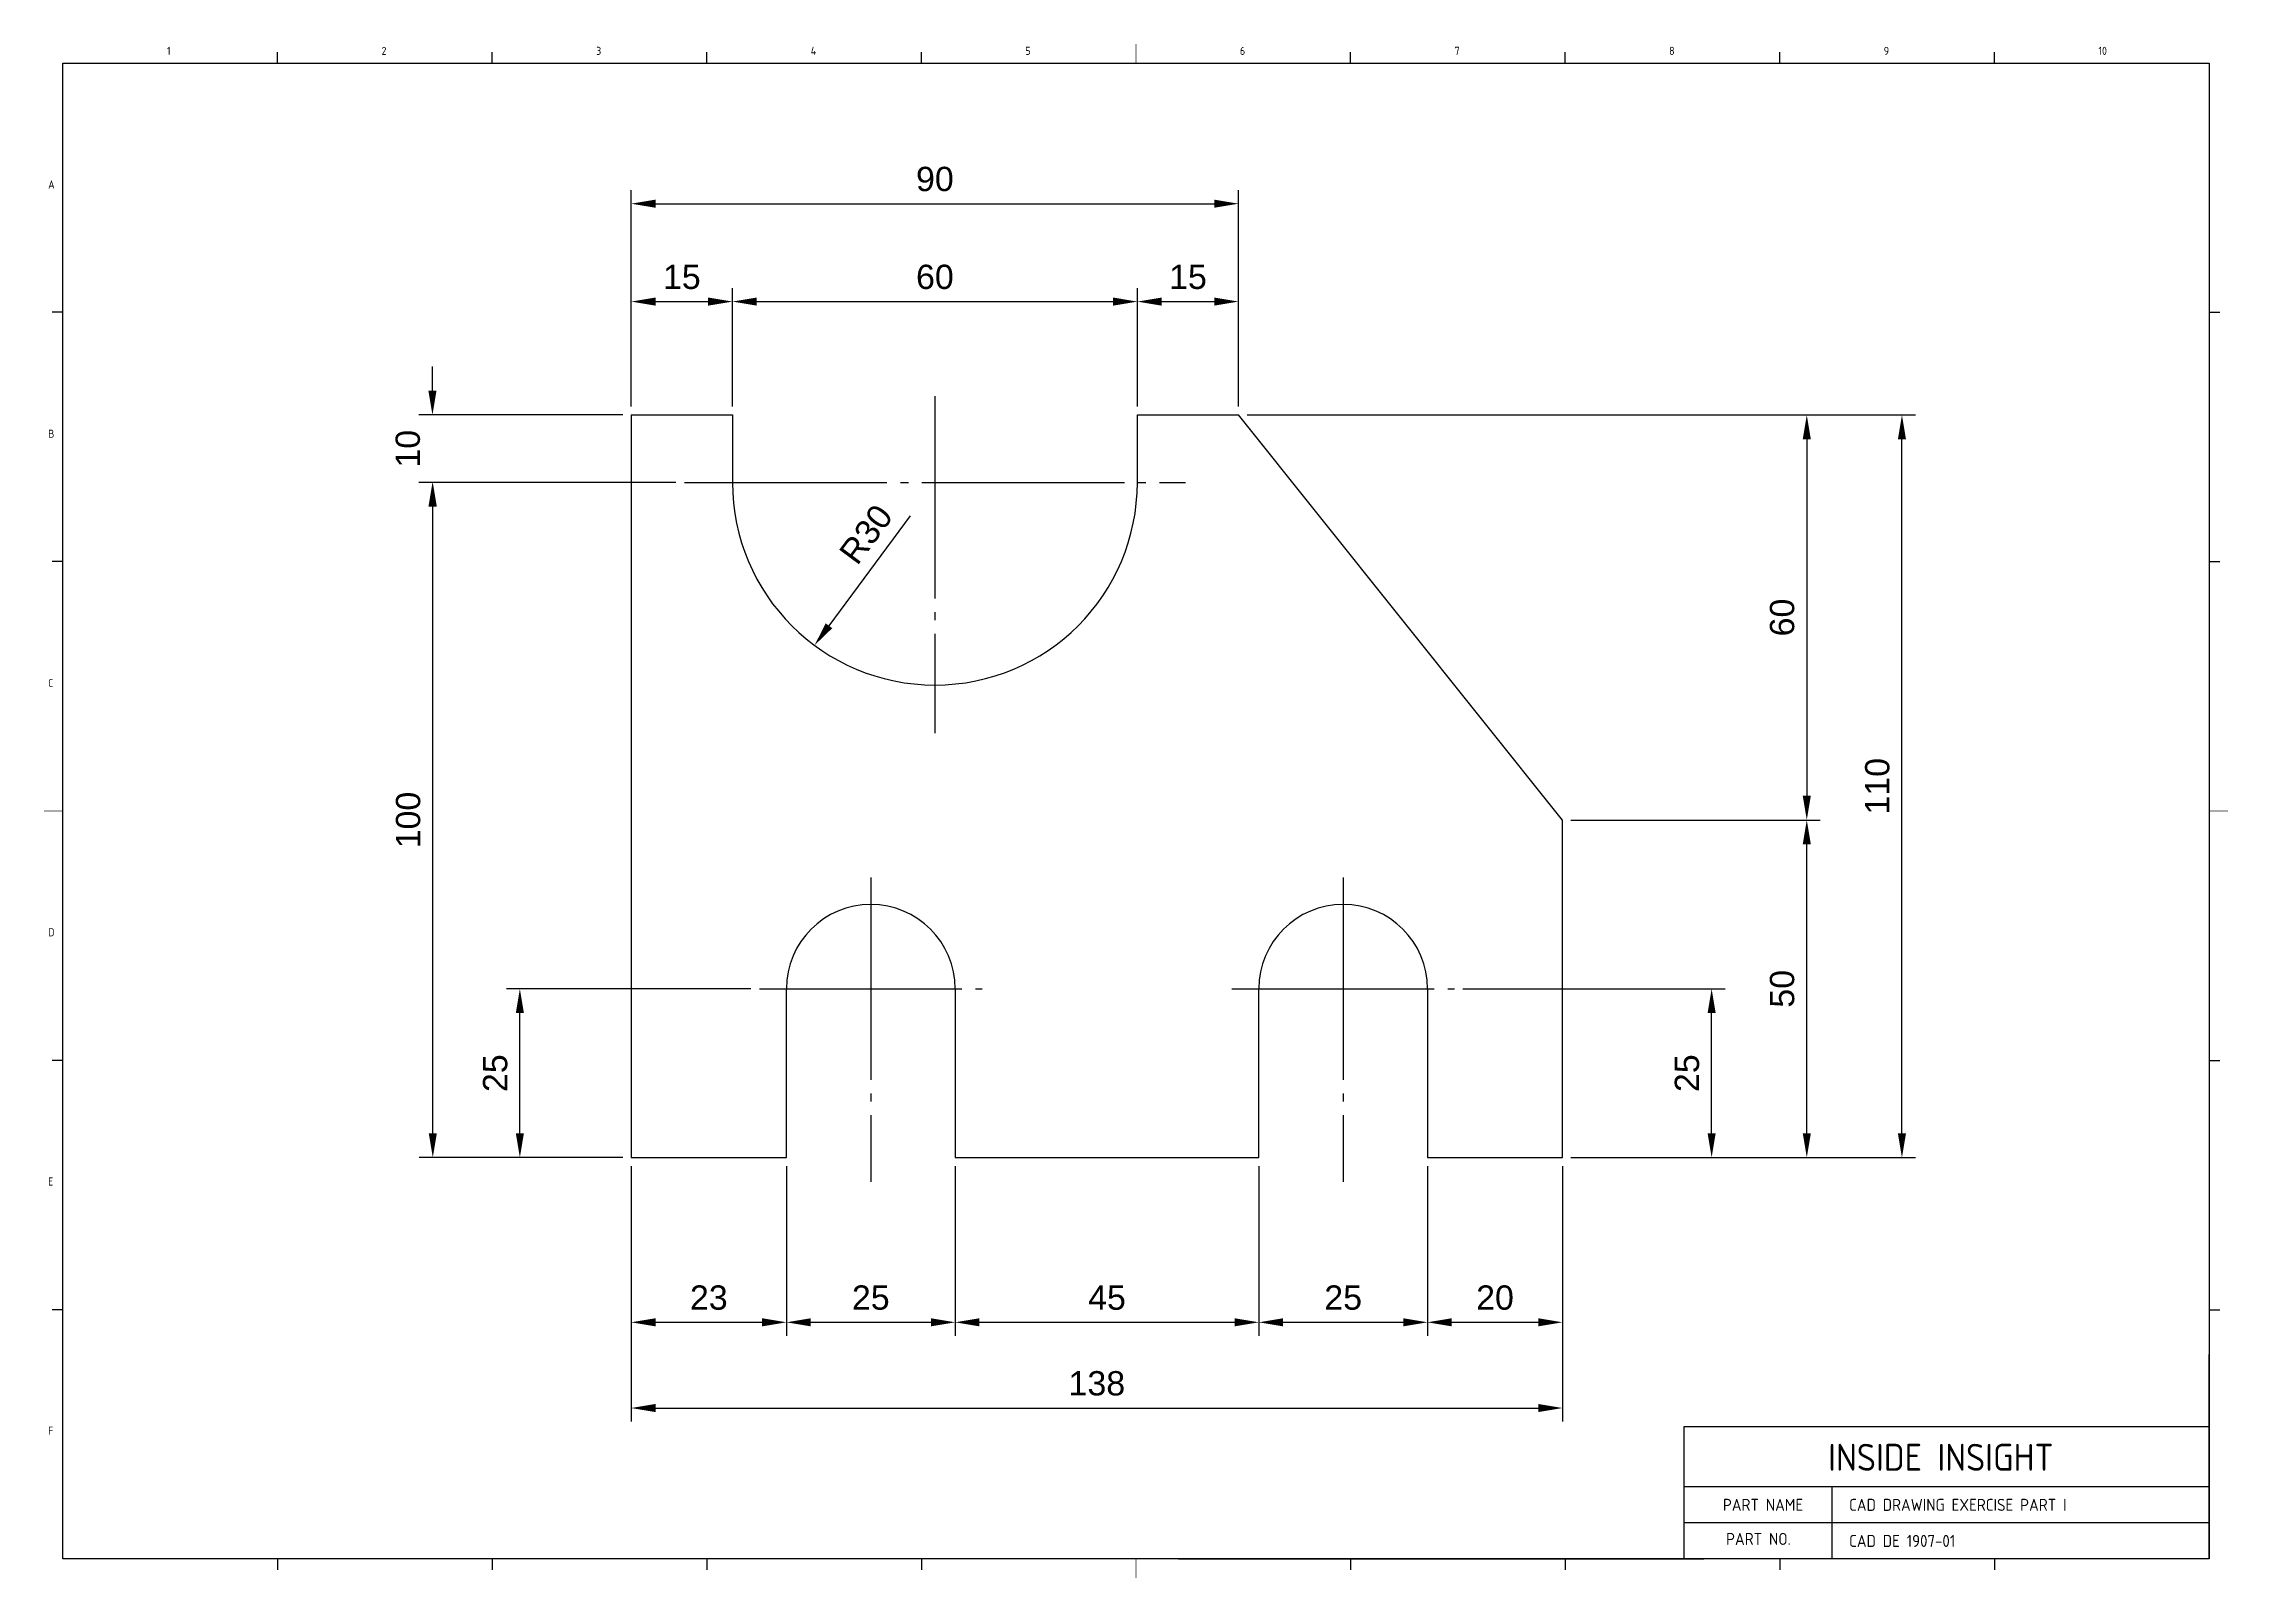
# Model space of a CAD drawing. Header units: millimetres. Extents: x 1958 to 2282, y 1860 to 2087.
import ezdxf

# ---------------------------------------------------------------- set-up
doc = ezdxf.new("R2010")
doc.units = ezdxf.units.MM
for name, pattern in [('C1', [3.52, 3, -0.2, 0.12, -0.2]), ('C2', [7.05, 6, -0.4, 0.25, -0.4]), ('D2', [11.2, 8, -0.8, 0.4, -0.8, 0.4, -0.8])]:
    doc.linetypes.add(name, pattern=pattern)
doc.layers.add('1', color=1, linetype='C2')
doc.layers.add('3', color=3, linetype='D2')
doc.styles.add('A', font='GENISO', dxfattribs={"bigfont": 'WHGTXT'})
doc.styles.get("Standard").update_dxf_attribs({"font": 'arial.ttf'})
doc.dimstyles.new('inside insight', dxfattribs={"dimscale": 20, "dimtxt": 0.18, "dimasz": 0.18, "dimexe": 0.1, "dimexo": 0.0625, "dimgap": 0.09, "dimtad": 1, "dimdec": 0, "dimzin": 0, "dimdsep": 46, "dimtxsty": 'Standard', "dimcen": 0.09, "dimclrd": 3, "dimclre": 3, "dimclrt": 2, "dimadec": 0, "dimazin": 0, "dimtfac": 1, "dimtdec": 0, "dimtofl": 0, "dimtmove": 0, "dimatfit": 3, "dimfxl": 1, "dimtolj": 1, "dimtzin": 0, "dimarcsym": 0})

# ---------------------------------------------------------------- blocks, each defined once
blk = doc.blocks.new('*D19')
at = {"color": 3, "lineweight": -2, "transparency": 16777216}
for p, q in [((2045.43, 2033.66), (2045.43, 2051.21)), ((2049.03, 2049.21), (2056.83, 2049.21)), ((2060.43, 2033.66), (2060.43, 2051.21))]:
    blk.add_line(p, q, dxfattribs=at)
at = {"color": 3, "transparency": 16777216}
for points in [[(2049.03, 2049.81), (2049.03, 2048.61), (2045.43, 2049.21)], [(2056.83, 2049.81), (2056.83, 2048.61), (2060.43, 2049.21)]]:
    blk.add_solid(points, dxfattribs=at)
at = {"layer": 'Defpoints', "color": 0, "transparency": 16777216}
for p in [(2060.43, 2049.21), (2045.43, 2032.41), (2060.43, 2032.41)]:
    blk.add_point(p, dxfattribs=at)
at = {"color": 2, "transparency": 16777216, "insert": (2052.93, 2052.85), "char_height": 3.6, "attachment_point": 5}
blk.add_mtext('\\A1;15', dxfattribs=at)
blk = doc.blocks.new('*D20')
at = {"color": 3, "lineweight": -2, "transparency": 16777216}
for p, q in [((2060.43, 2033.66), (2060.43, 2051.21)), ((2064.03, 2049.21), (2116.83, 2049.21)), ((2120.43, 2033.66), (2120.43, 2051.21))]:
    blk.add_line(p, q, dxfattribs=at)
at = {"color": 3, "transparency": 16777216}
for points in [[(2064.03, 2049.81), (2064.03, 2048.61), (2060.43, 2049.21)], [(2116.83, 2049.81), (2116.83, 2048.61), (2120.43, 2049.21)]]:
    blk.add_solid(points, dxfattribs=at)
at = {"layer": 'Defpoints', "color": 0, "transparency": 16777216}
for p in [(2120.43, 2049.21), (2060.43, 2032.41), (2120.43, 2032.41)]:
    blk.add_point(p, dxfattribs=at)
at = {"color": 2, "transparency": 16777216, "insert": (2090.43, 2052.85), "char_height": 3.6, "attachment_point": 5}
blk.add_mtext('\\A1;60', dxfattribs=at)
blk = doc.blocks.new('*D21')
at = {"color": 3, "lineweight": -2, "transparency": 16777216}
for p, q in [((2120.43, 2033.66), (2120.43, 2051.21)), ((2124.03, 2049.21), (2131.83, 2049.21)), ((2135.43, 2033.66), (2135.43, 2051.21))]:
    blk.add_line(p, q, dxfattribs=at)
at = {"color": 3, "transparency": 16777216}
for points in [[(2124.03, 2049.81), (2124.03, 2048.61), (2120.43, 2049.21)], [(2131.83, 2049.81), (2131.83, 2048.61), (2135.43, 2049.21)]]:
    blk.add_solid(points, dxfattribs=at)
at = {"layer": 'Defpoints', "color": 0, "transparency": 16777216}
for p in [(2135.43, 2049.21), (2120.43, 2032.41), (2135.43, 2032.41)]:
    blk.add_point(p, dxfattribs=at)
at = {"color": 2, "transparency": 16777216, "insert": (2127.93, 2052.85), "char_height": 3.6, "attachment_point": 5}
blk.add_mtext('\\A1;15', dxfattribs=at)
blk = doc.blocks.new('*D22')
at = {"color": 3, "lineweight": -2, "transparency": 16777216}
for p, q in [((2045.43, 1921.16), (2045.43, 1896.01)), ((2068.43, 1921.16), (2068.43, 1896.01)), ((2049.03, 1898.01), (2064.83, 1898.01))]:
    blk.add_line(p, q, dxfattribs=at)
at = {"color": 3, "transparency": 16777216}
for points in [[(2049.03, 1898.61), (2049.03, 1897.41), (2045.43, 1898.01)], [(2064.83, 1898.61), (2064.83, 1897.41), (2068.43, 1898.01)]]:
    blk.add_solid(points, dxfattribs=at)
at = {"layer": 'Defpoints', "color": 0, "transparency": 16777216}
for p in [(2045.43, 1922.41), (2068.43, 1922.41), (2068.43, 1898.01)]:
    blk.add_point(p, dxfattribs=at)
at = {"color": 2, "transparency": 16777216, "insert": (2056.93, 1901.65), "char_height": 3.6, "attachment_point": 5}
blk.add_mtext('\\A1;23', dxfattribs=at)
blk = doc.blocks.new('*D23')
at = {"color": 3, "lineweight": -2, "transparency": 16777216}
for p, q in [((2068.43, 1921.16), (2068.43, 1896.01)), ((2093.43, 1921.16), (2093.43, 1896.01)), ((2072.03, 1898.01), (2089.83, 1898.01))]:
    blk.add_line(p, q, dxfattribs=at)
at = {"color": 3, "transparency": 16777216}
for points in [[(2072.03, 1898.61), (2072.03, 1897.41), (2068.43, 1898.01)], [(2089.83, 1898.61), (2089.83, 1897.41), (2093.43, 1898.01)]]:
    blk.add_solid(points, dxfattribs=at)
at = {"layer": 'Defpoints', "color": 0, "transparency": 16777216}
for p in [(2068.43, 1922.41), (2093.43, 1922.41), (2093.43, 1898.01)]:
    blk.add_point(p, dxfattribs=at)
at = {"color": 2, "transparency": 16777216, "insert": (2080.93, 1901.65), "char_height": 3.6, "attachment_point": 5}
blk.add_mtext('\\A1;25', dxfattribs=at)
blk = doc.blocks.new('*D24')
at = {"color": 3, "lineweight": -2, "transparency": 16777216}
for p, q in [((2093.43, 1921.16), (2093.43, 1896.01)), ((2138.43, 1921.16), (2138.43, 1896.01)), ((2097.03, 1898.01), (2134.83, 1898.01))]:
    blk.add_line(p, q, dxfattribs=at)
at = {"color": 3, "transparency": 16777216}
for points in [[(2097.03, 1898.61), (2097.03, 1897.41), (2093.43, 1898.01)], [(2134.83, 1898.61), (2134.83, 1897.41), (2138.43, 1898.01)]]:
    blk.add_solid(points, dxfattribs=at)
at = {"layer": 'Defpoints', "color": 0, "transparency": 16777216}
for p in [(2093.43, 1922.41), (2138.43, 1922.41), (2138.43, 1898.01)]:
    blk.add_point(p, dxfattribs=at)
at = {"color": 2, "transparency": 16777216, "insert": (2115.93, 1901.64), "char_height": 3.6, "attachment_point": 5}
blk.add_mtext('\\A1;45', dxfattribs=at)
blk = doc.blocks.new('*D25')
at = {"color": 3, "lineweight": -2, "transparency": 16777216}
for p, q in [((2138.43, 1921.16), (2138.43, 1896.01)), ((2163.43, 1921.16), (2163.43, 1896.01)), ((2142.03, 1898.01), (2159.83, 1898.01))]:
    blk.add_line(p, q, dxfattribs=at)
at = {"color": 3, "transparency": 16777216}
for points in [[(2142.03, 1898.61), (2142.03, 1897.41), (2138.43, 1898.01)], [(2159.83, 1898.61), (2159.83, 1897.41), (2163.43, 1898.01)]]:
    blk.add_solid(points, dxfattribs=at)
at = {"layer": 'Defpoints', "color": 0, "transparency": 16777216}
for p in [(2138.43, 1922.41), (2163.43, 1922.41), (2163.43, 1898.01)]:
    blk.add_point(p, dxfattribs=at)
at = {"color": 2, "transparency": 16777216, "insert": (2150.93, 1901.65), "char_height": 3.6, "attachment_point": 5}
blk.add_mtext('\\A1;25', dxfattribs=at)
blk = doc.blocks.new('*D26')
at = {"color": 3, "lineweight": -2, "transparency": 16777216}
for p, q in [((2163.43, 1921.16), (2163.43, 1896.01)), ((2183.43, 1921.16), (2183.43, 1896.01)), ((2167.03, 1898.01), (2179.83, 1898.01))]:
    blk.add_line(p, q, dxfattribs=at)
at = {"color": 3, "transparency": 16777216}
for points in [[(2167.03, 1898.61), (2167.03, 1897.41), (2163.43, 1898.01)], [(2179.83, 1898.61), (2179.83, 1897.41), (2183.43, 1898.01)]]:
    blk.add_solid(points, dxfattribs=at)
at = {"layer": 'Defpoints', "color": 0, "transparency": 16777216}
for p in [(2163.43, 1922.41), (2183.43, 1922.41), (2183.43, 1898.01)]:
    blk.add_point(p, dxfattribs=at)
at = {"color": 2, "transparency": 16777216, "insert": (2173.43, 1901.65), "char_height": 3.6, "attachment_point": 5}
blk.add_mtext('\\A1;20', dxfattribs=at)
blk = doc.blocks.new('*D27')
at = {"color": 3, "lineweight": -2, "transparency": 16777216}
for p, q in [((2168.68, 1947.41), (2207.53, 1947.41)), ((2205.53, 1926.01), (2205.53, 1943.81)), ((2184.68, 1922.41), (2207.53, 1922.41))]:
    blk.add_line(p, q, dxfattribs=at)
at = {"color": 3, "transparency": 16777216}
for points in [[(2204.93, 1943.81), (2206.13, 1943.81), (2205.53, 1947.41)], [(2204.93, 1926.01), (2206.13, 1926.01), (2205.53, 1922.41)]]:
    blk.add_solid(points, dxfattribs=at)
at = {"layer": 'Defpoints', "color": 0, "transparency": 16777216}
for p in [(2167.43, 1947.41), (2205.53, 1947.41), (2183.43, 1922.41)]:
    blk.add_point(p, dxfattribs=at)
at = {"color": 2, "transparency": 16777216, "insert": (2201.89, 1934.91), "char_height": 3.6, "attachment_point": 5, "rotation": 90}
blk.add_mtext('\\A1;25', dxfattribs=at)
blk = doc.blocks.new('*D28')
at = {"color": 3, "lineweight": -2, "transparency": 16777216}
for p, q in [((2184.68, 1972.41), (2221.63, 1972.41)), ((2219.63, 1926.01), (2219.63, 1968.81)), ((2184.68, 1922.41), (2221.63, 1922.41))]:
    blk.add_line(p, q, dxfattribs=at)
at = {"color": 3, "transparency": 16777216}
for points in [[(2219.03, 1968.81), (2220.23, 1968.81), (2219.63, 1972.41)], [(2219.03, 1926.01), (2220.23, 1926.01), (2219.63, 1922.41)]]:
    blk.add_solid(points, dxfattribs=at)
at = {"layer": 'Defpoints', "color": 0, "transparency": 16777216}
for p in [(2183.43, 1972.41), (2219.63, 1972.41), (2183.43, 1922.41)]:
    blk.add_point(p, dxfattribs=at)
at = {"color": 2, "transparency": 16777216, "insert": (2215.99, 1947.41), "char_height": 3.6, "attachment_point": 5, "rotation": 90}
blk.add_mtext('\\A1;50', dxfattribs=at)
blk = doc.blocks.new('*D29')
at = {"color": 3, "lineweight": -2, "transparency": 16777216}
for p, q in [((2136.68, 2032.41), (2221.63, 2032.41)), ((2219.63, 2028.81), (2219.63, 1976.01)), ((2184.68, 1972.41), (2221.63, 1972.41))]:
    blk.add_line(p, q, dxfattribs=at)
at = {"color": 3, "transparency": 16777216}
for points in [[(2219.03, 2028.81), (2220.23, 2028.81), (2219.63, 2032.41)], [(2219.03, 1976.01), (2220.23, 1976.01), (2219.63, 1972.41)]]:
    blk.add_solid(points, dxfattribs=at)
at = {"layer": 'Defpoints', "color": 0, "transparency": 16777216}
for p in [(2135.43, 2032.41), (2183.43, 1972.41), (2219.63, 1972.41)]:
    blk.add_point(p, dxfattribs=at)
at = {"color": 2, "transparency": 16777216, "insert": (2215.99, 2002.41), "char_height": 3.6, "attachment_point": 5, "rotation": 90}
blk.add_mtext('\\A1;60', dxfattribs=at)
blk = doc.blocks.new('*D30')
at = {"color": 3, "lineweight": -2, "transparency": 16777216}
for p, q in [((2045.43, 1921.16), (2045.43, 1883.31)), ((2183.43, 1921.16), (2183.43, 1883.31)), ((2049.03, 1885.31), (2179.83, 1885.31))]:
    blk.add_line(p, q, dxfattribs=at)
at = {"color": 3, "transparency": 16777216}
for points in [[(2049.03, 1885.91), (2049.03, 1884.71), (2045.43, 1885.31)], [(2179.83, 1885.91), (2179.83, 1884.71), (2183.43, 1885.31)]]:
    blk.add_solid(points, dxfattribs=at)
at = {"layer": 'Defpoints', "color": 0, "transparency": 16777216}
for p in [(2045.43, 1922.41), (2183.43, 1922.41), (2183.43, 1885.31)]:
    blk.add_point(p, dxfattribs=at)
at = {"color": 2, "transparency": 16777216, "insert": (2114.43, 1888.95), "char_height": 3.6, "attachment_point": 5}
blk.add_mtext('\\A1;138', dxfattribs=at)
blk = doc.blocks.new('*D31')
at = {"color": 3, "lineweight": -2, "transparency": 16777216}
for p, q in [((2045.43, 2033.66), (2045.43, 2065.71)), ((2135.43, 2033.66), (2135.43, 2065.71)), ((2049.03, 2063.71), (2131.83, 2063.71))]:
    blk.add_line(p, q, dxfattribs=at)
at = {"color": 3, "transparency": 16777216}
for points in [[(2049.03, 2064.31), (2049.03, 2063.11), (2045.43, 2063.71)], [(2131.83, 2064.31), (2131.83, 2063.11), (2135.43, 2063.71)]]:
    blk.add_solid(points, dxfattribs=at)
at = {"layer": 'Defpoints', "color": 0, "transparency": 16777216}
for p in [(2135.43, 2063.71), (2045.43, 2032.41), (2135.43, 2032.41)]:
    blk.add_point(p, dxfattribs=at)
at = {"color": 2, "transparency": 16777216, "insert": (2090.43, 2067.35), "char_height": 3.6, "attachment_point": 5}
blk.add_mtext('\\A1;90', dxfattribs=at)
blk = doc.blocks.new('*D32')
at = {"color": 3, "lineweight": -2, "transparency": 16777216}
for p, q in [((2136.68, 2032.41), (2235.73, 2032.41)), ((2233.73, 1926.01), (2233.73, 2028.81)), ((2184.68, 1922.41), (2235.73, 1922.41))]:
    blk.add_line(p, q, dxfattribs=at)
at = {"color": 3, "transparency": 16777216}
for points in [[(2233.13, 2028.81), (2234.33, 2028.81), (2233.73, 2032.41)], [(2233.13, 1926.01), (2234.33, 1926.01), (2233.73, 1922.41)]]:
    blk.add_solid(points, dxfattribs=at)
at = {"layer": 'Defpoints', "color": 0, "transparency": 16777216}
for p in [(2135.43, 2032.41), (2233.73, 2032.41), (2183.43, 1922.41)]:
    blk.add_point(p, dxfattribs=at)
at = {"color": 2, "transparency": 16777216, "insert": (2230.09, 1977.41), "char_height": 3.6, "attachment_point": 5, "rotation": 90}
blk.add_mtext('\\A1;110', dxfattribs=at)
blk = doc.blocks.new('*D33')
at = {"color": 3, "lineweight": -2, "transparency": 16777216}
for p, q in [((2063.18, 1947.41), (2026.93, 1947.41)), ((2028.93, 1926.01), (2028.93, 1943.81)), ((2044.18, 1922.41), (2026.93, 1922.41))]:
    blk.add_line(p, q, dxfattribs=at)
at = {"color": 3, "transparency": 16777216}
for points in [[(2028.33, 1943.81), (2029.53, 1943.81), (2028.93, 1947.41)], [(2028.33, 1926.01), (2029.53, 1926.01), (2028.93, 1922.41)]]:
    blk.add_solid(points, dxfattribs=at)
at = {"layer": 'Defpoints', "color": 0, "transparency": 16777216}
for p in [(2028.93, 1947.41), (2064.43, 1947.41), (2045.43, 1922.41)]:
    blk.add_point(p, dxfattribs=at)
at = {"color": 2, "transparency": 16777216, "insert": (2025.29, 1934.91), "char_height": 3.6, "attachment_point": 5, "rotation": 90}
blk.add_mtext('\\A1;25', dxfattribs=at)
blk = doc.blocks.new('*D34')
at = {"color": 3, "lineweight": -2, "transparency": 16777216}
for p, q in [((2052.06, 2022.41), (2014.03, 2022.41)), ((2016.03, 1926.01), (2016.03, 2018.81)), ((2044.18, 1922.41), (2014.03, 1922.41))]:
    blk.add_line(p, q, dxfattribs=at)
at = {"color": 3, "transparency": 16777216}
for points in [[(2015.43, 2018.81), (2016.63, 2018.81), (2016.03, 2022.41)], [(2015.43, 1926.01), (2016.63, 1926.01), (2016.03, 1922.41)]]:
    blk.add_solid(points, dxfattribs=at)
at = {"layer": 'Defpoints', "color": 0, "transparency": 16777216}
for p in [(2016.03, 2022.41), (2053.31, 2022.41), (2045.43, 1922.41)]:
    blk.add_point(p, dxfattribs=at)
at = {"color": 2, "transparency": 16777216, "insert": (2012.39, 1972.41), "char_height": 3.6, "attachment_point": 5, "rotation": 90}
blk.add_mtext('\\A1;100', dxfattribs=at)
blk = doc.blocks.new('*D35')
at = {"color": 3, "lineweight": -2, "transparency": 16777216}
for p, q in [((2015.98, 2036.01), (2015.98, 2039.61)), ((2044.18, 2032.41), (2013.98, 2032.41)), ((2052.06, 2022.41), (2013.98, 2022.41)), ((2015.98, 2018.81), (2015.98, 2015.21))]:
    blk.add_line(p, q, dxfattribs=at)
at = {"color": 3, "transparency": 16777216}
for points in [[(2015.38, 2036.01), (2016.58, 2036.01), (2015.98, 2032.41)], [(2015.38, 2018.81), (2016.58, 2018.81), (2015.98, 2022.41)]]:
    blk.add_solid(points, dxfattribs=at)
at = {"layer": 'Defpoints', "color": 0, "transparency": 16777216}
for p in [(2045.43, 2032.41), (2015.98, 2022.41), (2053.31, 2022.41)]:
    blk.add_point(p, dxfattribs=at)
at = {"color": 2, "transparency": 16777216, "insert": (2012.34, 2027.41), "char_height": 3.6, "attachment_point": 5, "rotation": 90}
blk.add_mtext('\\A1;10', dxfattribs=at)
blk = doc.blocks.new('*D36')
at = {"color": 3, "lineweight": -2, "transparency": 16777216}
blk.add_line((2086.78, 2017.47), (2074.73, 2001.18), dxfattribs=at)
at = {"color": 3, "transparency": 16777216}
blk.add_solid([(2074.25, 2001.54), (2075.22, 2000.83), (2072.59, 1998.29)], dxfattribs=at)
at = {"layer": 'Defpoints', "color": 0, "transparency": 16777216}
for p in [(2090.43, 2022.41), (2072.59, 1998.29)]:
    blk.add_point(p, dxfattribs=at)
at = {"color": 2, "transparency": 16777216, "insert": (2080.23, 2014.74), "char_height": 3.6, "attachment_point": 5, "rotation": 53.5117}
blk.add_mtext('\\A1;R30', dxfattribs=at)

msp = doc.modelspace()

# ---------------------------------------------------------------- linework, layer by layer
at = {"linetype": 'Continuous'}
for p, q in [((1961.23, 2084.55), (2279.23, 2084.55)), ((1961.23, 1862.95), (1961.23, 2084.55)), ((2279.23, 2084.55), (2279.23, 1862.95)), ((2279.23, 1862.95), (1961.23, 1862.95))]:
    msp.add_line(p, q, dxfattribs=at)
for p, q in [((2045.43, 2032.41), (2060.43, 2032.41)), ((2045.43, 2032.41), (2045.43, 1922.41)), ((2060.43, 2032.41), (2060.43, 2022.41)), ((2120.43, 2022.41), (2120.43, 2032.41)), ((2120.43, 2032.41), (2135.43, 2032.41)), ((2183.43, 1972.41), (2135.43, 2032.41)), ((2183.43, 1922.41), (2183.43, 1972.41)), ((2068.43, 1922.41), (2068.43, 1947.41)), ((2093.43, 1947.41), (2093.43, 1922.41)), ((2138.43, 1922.41), (2138.43, 1947.41)), ((2163.43, 1947.41), (2163.43, 1922.41)), ((2045.43, 1922.41), (2068.43, 1922.41)), ((2093.43, 1922.41), (2138.43, 1922.41)), ((2163.43, 1922.41), (2183.43, 1922.41))]:
    msp.add_line(p, q)
for centre, radius, start, end in [((2090.43, 2022.41), 30, 180, 0), ((2080.93, 1947.41), 12.5, 0, 180), ((2150.93, 1947.41), 12.5, 0, 180)]:
    msp.add_arc(centre, radius, start, end)
at = {"layer": '1', "linetype": 'C1', "ltscale": 10}
for p, q in [((2090.43, 2035.21), (2090.43, 1985.28)), ((2053.31, 2022.41), (2127.56, 2022.41)), ((2080.93, 1963.91), (2080.93, 1918.81)), ((2150.93, 1963.91), (2150.93, 1918.81)), ((2064.43, 1947.41), (2097.43, 1947.41)), ((2134.43, 1947.41), (2167.43, 1947.41))]:
    msp.add_line(p, q, dxfattribs=at)
at = {"layer": '3', "color": 3, "linetype": 'Continuous'}
for p, q in [((1993.03, 2084.55), (1993.03, 2086.15)), ((2024.83, 2084.55), (2024.83, 2086.15)), ((2088.43, 2084.55), (2088.43, 2086.15)), ((2152.03, 2084.55), (2152.03, 2086.15)), ((2183.83, 2084.55), (2183.83, 2086.15)), ((2215.63, 2084.55), (2215.63, 2086.15)), ((2247.43, 2084.55), (2247.43, 2086.15)), ((1961.23, 2047.63), (1959.63, 2047.63)), ((2279.23, 2047.63), (2280.83, 2047.63)), ((1961.23, 2010.71), (1959.63, 2010.71)), ((2279.23, 2010.71), (2280.83, 2010.71)), ((1961.23, 1936.79), (1959.63, 1936.79)), ((2279.23, 1936.79), (2280.83, 1936.79)), ((1961.23, 1899.87), (1959.63, 1899.87)), ((2279.23, 1899.87), (2280.83, 1899.87)), ((2279.23, 1862.95), (2279.23, 1893.24)), ((2279.23, 1882.55), (2201.42, 1882.55)), ((2201.42, 1882.55), (2201.42, 1862.95)), ((2279.23, 1873.64), (2201.42, 1873.64)), ((2223.39, 1862.95), (2223.39, 1873.64)), ((2279.23, 1868.3), (2201.42, 1868.3)), ((1993.03, 1862.95), (1993.03, 1861.35)), ((2024.83, 1862.95), (2024.83, 1861.35)), ((2056.63, 1862.95), (2056.63, 1861.35)), ((2088.43, 1862.95), (2088.43, 1861.35)), ((2126.54, 1862.95), (2204.36, 1862.95)), ((2152.03, 1862.95), (2152.03, 1861.35)), ((2183.83, 1862.95), (2183.83, 1861.35)), ((2215.63, 1862.95), (2215.63, 1861.35)), ((2247.43, 1862.95), (2247.43, 1861.35))]:
    msp.add_line(p, q, dxfattribs=at)
at = {"layer": '3', "linetype": 'Continuous'}
msp.add_line((2056.63, 2084.55), (2056.63, 2086.15), dxfattribs=at)
at = {"layer": '3', "color": 3, "linetype": 'Continuous', "const_width": 0.12}
for points in [[(2120.23, 2084.55), (2120.23, 2087.35)], [(1961.23, 1973.75), (1958.43, 1973.75)], [(2279.23, 1973.75), (2282.03, 1973.75)], [(2120.23, 1862.95), (2120.23, 1860.15)]]:
    msp.add_lwpolyline(points, dxfattribs=at)

# ---------------------------------------------------------------- texts
at = {"linetype": 'Continuous', "style": 'A'}
for s, height, p in [('1', 1.2, (1976.63, 2085.75)), ('2', 1.2, (2008.43, 2085.75)), ('3', 1.2, (2040.23, 2085.75)), ('4', 1.2, (2072.03, 2085.75)), ('5', 1.2, (2103.83, 2085.75)), ('6', 1.2, (2135.63, 2085.75)), ('7', 1.2, (2167.43, 2085.75)), ('8', 1.2, (2199.23, 2085.75)), ('9', 1.2, (2231.03, 2085.75)), ('10', 1.2, (2262.83, 2085.75)), ('A', 1.2, (1959.03, 2065.95)), ('B', 1.2, (1959.03, 2029.03)), ('C', 1.2, (1959.03, 1992.11)), ('D', 1.2, (1959.03, 1955.19)), ('E', 1.2, (1959.03, 1918.27)), ('F', 1.2, (1959.03, 1881.35)), ('PART NAME', 1.782, (2207.2, 1870.08)), ('CAD DRAWING EXERCISE PART I ', 1.782, (2225.9, 1870.08)), ('PART NO.', 1.782, (2207.67, 1865.03)), ('CAD DE 1907-01', 1.782, (2225.9, 1864.73))]:
    msp.add_text(s, height=height, dxfattribs=at).set_placement(p)
at = {"insert": (2222.8, 1880.01), "char_height": 3.9942, "width": 47.99, "attachment_point": 1, "style": 'A'}
msp.add_mtext('INSIDE INSIGHT', dxfattribs=at)

# ---------------------------------------------------------------- dimensions: what is measured, and where the dimension line sits
for base, p1, p2, picture, middle in [((2135.43, 2063.71), (2045.43, 2032.41), (2135.43, 2032.41), '*D31', (2090.43, 2067.35)), ((2060.43, 2049.21), (2045.43, 2032.41), (2060.43, 2032.41), '*D19', (2052.93, 2052.85)), ((2120.43, 2049.21), (2060.43, 2032.41), (2120.43, 2032.41), '*D20', (2090.43, 2052.85)), ((2135.43, 2049.21), (2120.43, 2032.41), (2135.43, 2032.41), '*D21', (2127.93, 2052.85)), ((2068.43, 1898.01), (2045.43, 1922.41), (2068.43, 1922.41), '*D22', (2056.93, 1901.65)), ((2183.43, 1885.31), (2045.43, 1922.41), (2183.43, 1922.41), '*D30', (2114.43, 1888.95)), ((2093.43, 1898.01), (2068.43, 1922.41), (2093.43, 1922.41), '*D23', (2080.93, 1901.65)), ((2138.43, 1898.01), (2093.43, 1922.41), (2138.43, 1922.41), '*D24', (2115.93, 1901.64)), ((2163.43, 1898.01), (2138.43, 1922.41), (2163.43, 1922.41), '*D25', (2150.93, 1901.65)), ((2183.43, 1898.01), (2163.43, 1922.41), (2183.43, 1922.41), '*D26', (2173.43, 1901.65))]:
    dim = msp.add_linear_dim(base=base, p1=p1, p2=p2, dimstyle='inside insight')
    dim.commit()
    dim.dimension.update_dxf_attribs({"geometry": picture, "text_midpoint": middle})
dim = msp.add_linear_dim(base=(2015.98, 2022.41), p1=(2045.43, 2032.41), p2=(2053.31, 2022.41), angle=90, dimstyle='inside insight')
dim.commit()
dim.dimension.update_dxf_attribs({"geometry": '*D35', "text_midpoint": (2015.98, 2027.41), "dimtype": 160})
for base, p1, p2, picture, middle in [((2219.63, 1972.41), (2135.43, 2032.41), (2183.43, 1972.41), '*D29', (2215.99, 2002.41)), ((2233.73, 2032.41), (2183.43, 1922.41), (2135.43, 2032.41), '*D32', (2230.09, 1977.41)), ((2016.03, 2022.41), (2045.43, 1922.41), (2053.31, 2022.41), '*D34', (2012.39, 1972.41)), ((2219.63, 1972.41), (2183.43, 1922.41), (2183.43, 1972.41), '*D28', (2215.99, 1947.41)), ((2028.93, 1947.41), (2045.43, 1922.41), (2064.43, 1947.41), '*D33', (2025.29, 1934.91)), ((2205.53, 1947.41), (2183.43, 1922.41), (2167.43, 1947.41), '*D27', (2201.89, 1934.91))]:
    dim = msp.add_linear_dim(base=base, p1=p1, p2=p2, angle=90, dimstyle='inside insight')
    dim.commit()
    dim.dimension.update_dxf_attribs({"geometry": picture, "text_midpoint": middle})
dim = msp.add_radius_dim(center=(2090.43, 2022.41), mpoint=(2072.59, 1998.29), dimstyle='inside insight')
dim.commit()
dim.dimension.update_dxf_attribs({"geometry": '*D36', "text_midpoint": (2083.16, 2012.57), "dimtype": 164})

doc.saveas('drawing.dxf')
